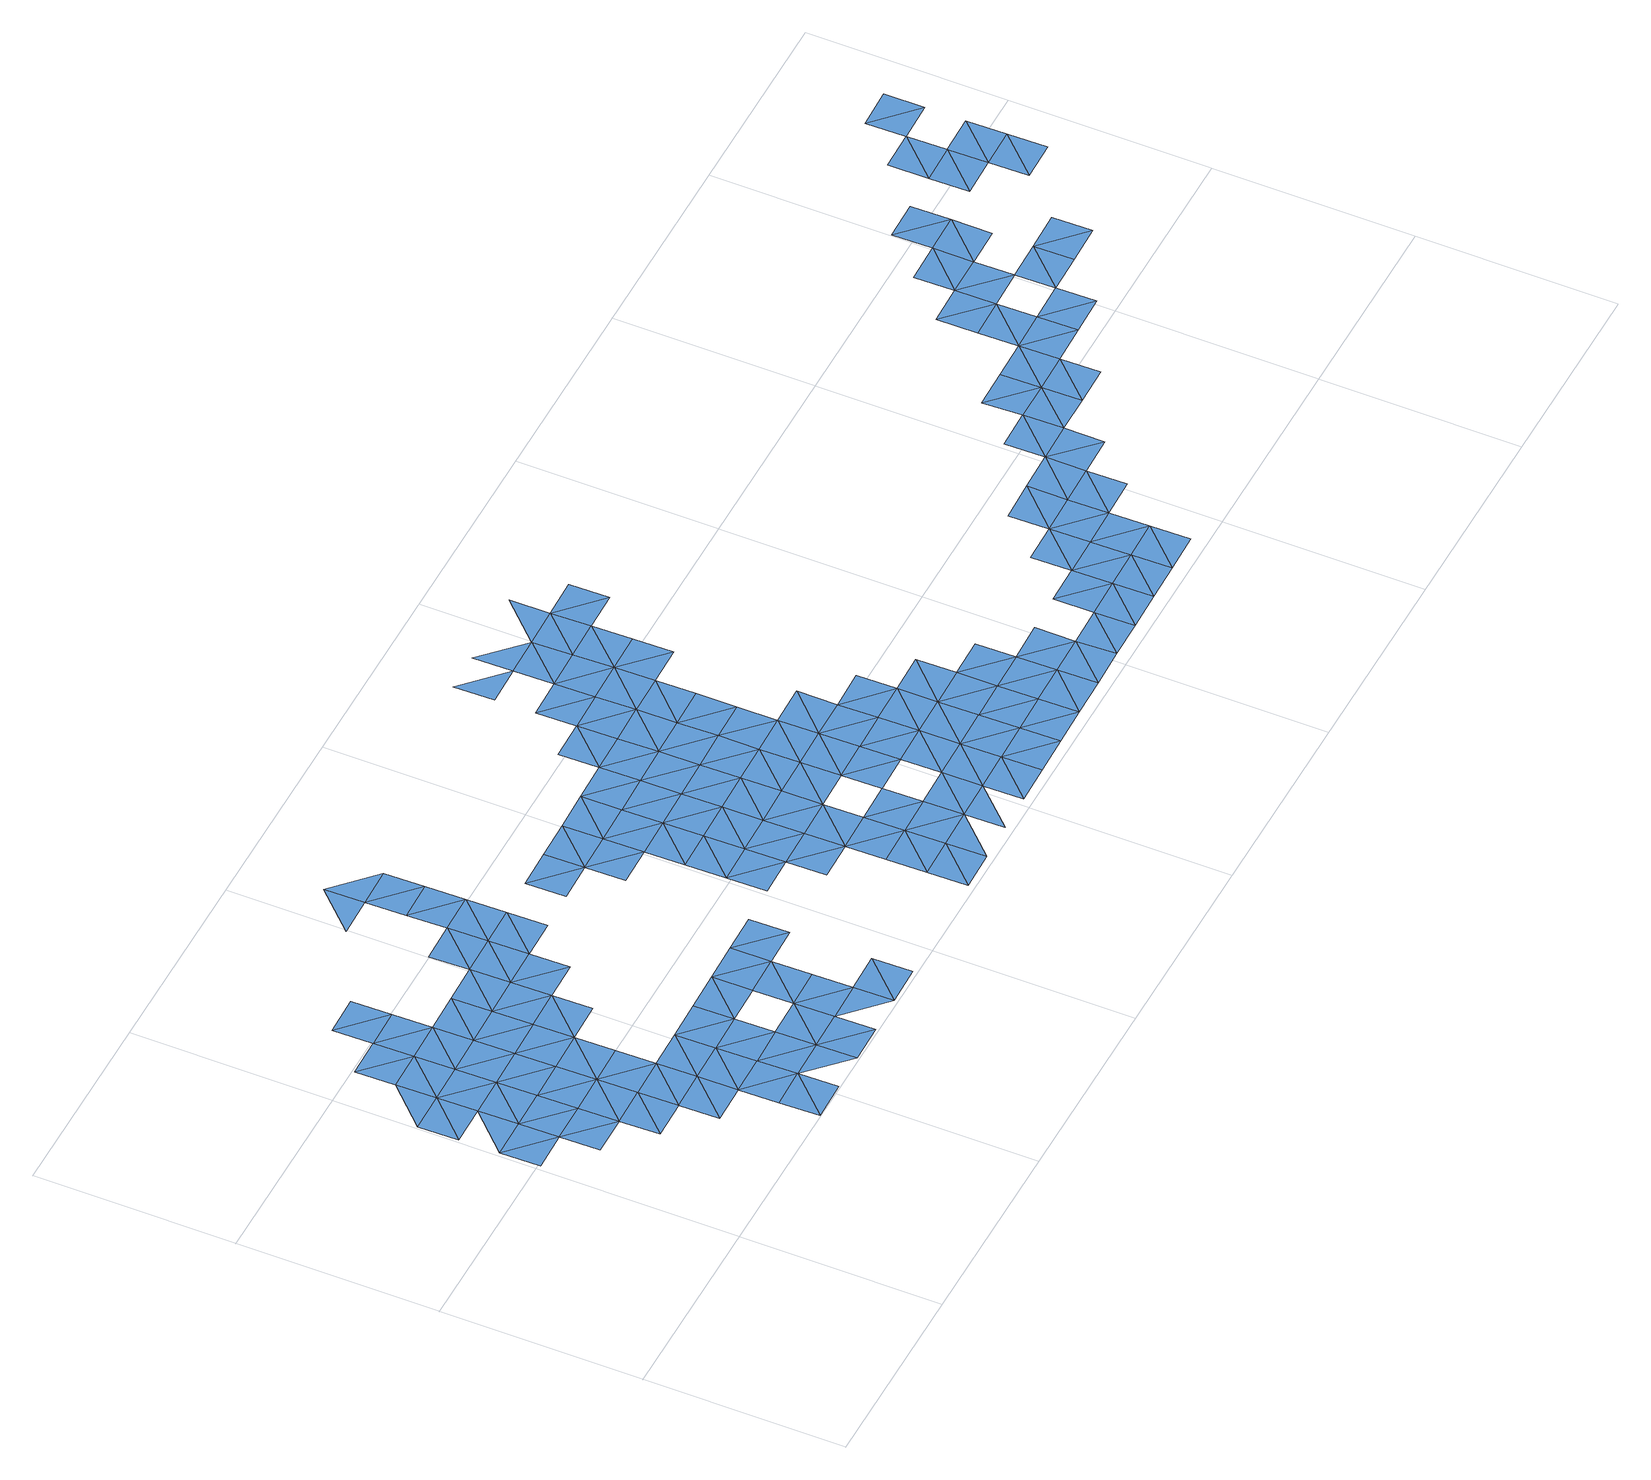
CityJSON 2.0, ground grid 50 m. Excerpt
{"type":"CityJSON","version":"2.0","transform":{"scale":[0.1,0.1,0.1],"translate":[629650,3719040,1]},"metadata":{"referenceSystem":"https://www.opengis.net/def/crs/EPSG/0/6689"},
"CityObjects":{
"waterbody1":{"type":"WaterBody","attributes":{"name":"福岡県津波浸水想定図","class":"1140","function":"2","WaterBodyTsunamiRiskAttribute.description":"1","WaterBodyTsunamiRiskAttribute.rank":"3"},"geometry":[{"type":"MultiSurface","lod":"1","boundaries":[[[0,1,2]],[[1,0,3]],[[0,4,5]],[[0,5,6]],[[7,8,5]],[[7,9,8]],[[10,9,11]],[[12,10,11]],[[13,14,15]],[[14,16,15]],[[17,18,19]],[[18,17,20]],[[21,18,20]],[[18,21,22]],[[23,22,21]],[[24,22,23]],[[24,25,26]],[[27,25,24]],[[28,29,30]],[[29,28,31]]]}]},
"waterbody2":{"type":"WaterBody","attributes":{"name":"福岡県津波浸水想定図","class":"1140","function":"2","WaterBodyTsunamiRiskAttribute.description":"1","WaterBodyTsunamiRiskAttribute.rank":"1"},"geometry":[{"type":"MultiSurface","lod":"1","boundaries":[[[1,3,32]],[[33,34,35]],[[35,34,32]],[[35,36,33]],[[32,37,35]],[[5,38,6]],[[39,36,35]],[[37,40,35]],[[40,39,35]],[[39,41,36]],[[5,8,38]],[[42,40,37]],[[41,39,43]],[[15,12,13]],[[44,39,40]],[[45,40,42]],[[39,44,43]],[[15,46,12]],[[44,40,45]],[[47,48,42]],[[43,49,50]],[[44,49,43]],[[45,42,51]],[[42,48,51]],[[15,52,46]],[[45,53,44]],[[54,52,15]],[[50,49,55]],[[45,51,56]],[[57,51,48]],[[45,56,53]],[[58,46,59]],[[58,60,61]],[[46,52,59]],[[62,57,48]],[[54,63,52]],[[58,59,60]],[[56,51,57]],[[64,53,56]],[[65,59,52]],[[63,66,52]],[[61,60,67]],[[68,56,57]],[[64,56,68]],[[65,52,66]],[[60,69,67]],[[57,70,68]],[[71,65,66]],[[68,72,64]],[[73,71,66]],[[60,74,69]],[[75,76,64]],[[68,70,77]],[[78,74,65]],[[68,77,72]],[[78,69,74]],[[65,71,79]],[[78,65,79]],[[80,71,73]],[[64,72,75]],[[81,72,77]],[[82,69,78]],[[73,83,80]],[[72,84,75]],[[81,77,85]],[[86,87,88]],[[78,89,82]],[[90,75,84]],[[91,88,90]],[[72,81,84]],[[84,91,90]],[[82,89,92]],[[86,88,93]],[[88,91,93]],[[94,95,96]],[[97,94,96]],[[98,99,100]],[[96,101,102]],[[102,103,96]],[[96,104,97]],[[105,106,100]],[[107,105,100]],[[100,99,107]],[[96,103,104]],[[108,99,109]],[[110,103,102]],[[102,106,110]],[[111,112,113]],[[110,106,105]],[[110,114,103]],[[115,116,113]],[[107,99,117]],[[99,108,117]],[[112,115,113]],[[107,118,105]],[[111,119,112]],[[104,103,120]],[[116,115,108]],[[121,107,117]],[[120,103,114]],[[105,118,110]],[[118,107,121]],[[122,121,117]],[[119,123,112]],[[108,115,124]],[[114,110,125]],[[117,108,122]],[[123,115,112]],[[110,118,125]],[[108,124,122]],[[126,118,121]],[[120,114,127]],[[127,114,125]],[[115,128,124]],[[126,125,118]],[[129,121,122]],[[130,120,127]],[[126,121,129]],[[115,123,128]],[[131,127,125]],[[132,133,123]],[[124,128,134]],[[131,125,126]],[[122,135,129]],[[136,128,123]],[[130,127,137]],[[129,138,126]],[[139,140,130]],[[127,131,137]],[[137,141,130]],[[122,142,135]],[[126,138,131]],[[123,133,136]],[[138,129,135]],[[131,143,137]],[[144,133,145]],[[130,141,139]],[[142,134,146]],[[147,135,142]],[[148,141,137]],[[131,138,143]],[[143,149,137]],[[133,150,136]],[[142,146,151]],[[149,148,137]],[[144,145,152]],[[135,153,138]],[[141,148,139]],[[147,142,151]],[[147,153,135]],[[136,154,146]],[[150,133,144]],[[150,154,136]],[[139,155,156]],[[146,154,151]],[[139,148,155]],[[149,143,157]],[[144,152,158]],[[147,151,159]],[[156,155,160]],[[151,154,159]],[[161,149,157]],[[150,144,162]],[[163,164,165]],[[144,158,162]],[[150,166,154]],[[147,159,167]],[[168,150,162]],[[155,148,169]],[[154,170,159]],[[171,162,158]],[[160,155,169]],[[166,150,168]],[[148,172,169]],[[160,173,165]],[[173,174,165]],[[175,160,169]],[[167,159,170]],[[154,166,170]],[[170,176,167]],[[168,162,177]],[[178,166,168]],[[173,160,175]],[[177,162,171]],[[172,179,169]],[[177,178,168]],[[169,180,175]],[[166,181,170]],[[182,177,171]],[[183,181,166]],[[169,179,184]],[[166,178,183]],[[182,178,177]],[[169,184,180]],[[173,175,185]],[[185,175,180]],[[171,186,182]],[[178,187,183]],[[188,173,185]],[[187,178,182]],[[180,189,185]],[[183,187,190]],[[185,189,191]],[[192,193,194]],[[195,193,192]],[[193,196,194]],[[196,193,197]],[[195,198,193]],[[198,195,199]],[[197,200,201]],[[202,200,197]],[[199,203,198]],[[204,203,199]],[[203,202,198]],[[200,202,205]],[[202,203,205]],[[205,206,200]],[[200,207,208]],[[200,206,207]],[[209,210,211]],[[211,210,212]],[[211,17,213]],[[17,19,213]],[[214,215,216]],[[216,215,217]],[[26,217,215]],[[217,30,218]],[[28,217,26]],[[30,217,28]],[[25,27,219]],[[25,219,220]],[[221,222,223]],[[223,224,221]],[[224,225,226]],[[225,227,226]],[[221,228,229]],[[229,228,230]]]}]},
"waterbody3":{"type":"WaterBody","attributes":{"name":"福岡県津波浸水想定図","class":"1140","function":"2","WaterBodyTsunamiRiskAttribute.description":"1","WaterBodyTsunamiRiskAttribute.rank":"2"},"geometry":[{"type":"MultiSurface","lod":"1","boundaries":[[[6,3,0]],[[37,32,3]],[[6,231,3]],[[37,3,231]],[[38,231,6]],[[47,37,231]],[[38,47,231]],[[8,232,38]],[[8,9,232]],[[37,47,42]],[[232,9,10]],[[38,48,47]],[[58,10,12]],[[233,48,38]],[[38,232,233]],[[61,232,10]],[[12,46,58]],[[61,10,58]],[[143,138,153]],[[143,153,157]],[[149,172,148]],[[234,153,147]],[[172,149,161]],[[234,147,167]],[[186,235,182]],[[182,235,187]],[[235,186,236]],[[187,235,237]],[[236,194,235]],[[192,194,236]],[[193,198,197]],[[197,198,202]],[[205,238,206]],[[239,238,205]],[[210,207,206]],[[238,210,206]],[[240,210,238]],[[210,240,212]],[[212,17,211]],[[212,241,17]],[[20,17,241]],[[242,20,241]],[[214,18,215]],[[18,22,215]],[[30,29,243]],[[243,29,244]],[[245,224,223]],[[225,224,245]],[[225,246,227]],[[246,247,227]]]}]}
},
"vertices":[
[112,495,7],[10,593,7],[12,493,7],[110,594,7],[114,395,7],[214,396,7],[212,496,7],[216,297,7],[314,398,7],[316,299,7],[416,300,7],[318,199,7],[417,200,7],[419,100,7],[421,1,8],[519,102,8],[521,2,8],[2711,545,7],[2809,647,6],[2709,645,7],[2811,547,6],[2911,549,6],[2909,649,6],[3011,551,6],[3009,651,6],[3107,752,6],[3007,750,6],[3109,652,6],[3005,850,6],[3103,952,9],[3003,950,9],[3105,852,6],
[108,694,7],[6,793,7],[8,693,7],[106,794,7],[104,894,7],[208,696,7],[312,498,7],[204,896,7],[206,796,7],[102,994,7],[308,698,7],[202,996,7],[304,898,7],[306,798,7],[518,202,7],[310,598,7],[410,600,7],[302,998,7],[200,1096,7],[408,700,7],[619,104,7],[404,900,7],[621,4,7],[300,1098,7],[406,800,7],[508,702,7],[516,302,7],[617,204,7],[616,304,7],[514,402,7],[510,602,7],[721,6,7],[504,902,7],[717,206,7],[719,106,7],[614,404,7],[506,802,7],[714,406,7],[608,704,7],[819,108,7],[604,904,6],[821,8,7],[715,306,7],[602,1004,6],[502,1002,6],[606,804,6],[815,308,7],[817,208,7],[919,110,7],[704,906,6],[814,408,7],[921,10,7],[702,1006,6],[706,806,6],[596,1304,5],[498,1202,5],[598,1204,5],[915,310,7],[600,1104,5],[700,1106,5],[913,410,7],[698,1206,5],[804,908,6],[806,808,6],[906,810,6],[904,910,6],[1013,412,6],[1113,414,6],[1012,512,6],[908,710,6],[1008,712,6],[1006,812,6],[1004,912,6],[1110,614,6],[1010,612,6],[1112,514,6],[1215,316,6],[1115,314,6],[1108,714,6],[1221,16,6],[1319,118,6],[1219,116,6],[1106,814,6],[1317,218,6],[1217,216,6],[1213,416,6],[1210,616,6],[1321,18,6],[1104,914,7],[1211,516,6],[1313,418,6],[1419,120,6],[1315,318,6],[1208,716,7],[1310,618,7],[1206,816,7],[1417,220,6],[1311,518,7],[1204,916,7],[1308,718,7],[1421,20,6],[1519,122,6],[1415,320,6],[1411,520,6],[1517,222,7],[1306,818,8],[1409,620,7],[1302,1018,7],[1202,1016,7],[1304,918,7],[1413,420,7],[1408,720,9],[1619,124,6],[1521,22,6],[1515,322,7],[1511,522,7],[1404,920,9],[1406,820,7],[1617,224,6],[1513,422,7],[1621,24,6],[1509,622,7],[1615,324,7],[1402,1020,7],[1300,1118,7],[1507,722,9],[1721,26,6],[1613,424,7],[1400,1119,7],[1506,821,9],[1719,126,6],[1296,1318,7],[1298,1218,7],[1398,1219,7],[1715,326,7],[1611,523,7],[1717,226,7],[1502,1021,9],[1713,425,8],[1821,28,7],[1504,921,9],[1498,1221,7],[1396,1319,7],[1500,1121,8],[1711,525,8],[1819,128,7],[1817,228,7],[1604,923,9],[1600,1123,8],[1813,427,8],[1919,129,7],[1815,327,8],[1602,1023,9],[1598,1223,7],[1921,29,7],[1917,229,8],[1596,1323,8],[1700,1125,8],[1915,329,8],[1698,1225,8],[2121,33,7],[2219,135,7],[2119,133,7],[2221,35,7],[2117,233,8],[2217,235,7],[2319,137,7],[2321,37,7],[2315,337,7],[2215,335,8],[2317,237,7],[2419,139,7],[2421,39,7],[2417,239,7],[2415,339,7],[2413,439,10],[2313,437,7],[2511,541,10],[2513,441,10],[2611,543,10],[2613,443,10],[2609,643,7],[2807,747,6],[2907,749,6],[2805,847,7],[2905,849,7],[2903,949,7],[3209,654,6],[3207,754,6],[3299,1156,7],[3199,1154,8],[3201,1054,6],[3301,1056,6],[3303,956,6],[3401,1058,6],[3403,958,6],[3399,1158,7],[3297,1256,7],[3397,1258,8],
[210,596,7],[414,400,7],[412,500,7],[1609,623,9],[2019,131,7],[2021,31,9],[2017,231,9],[2515,341,7],[2517,241,7],[2615,343,7],[2713,445,6],[2813,447,6],[3001,1050,9],[3101,1052,9],[3203,954,6],[3305,856,6],[3405,858,6]
]}
